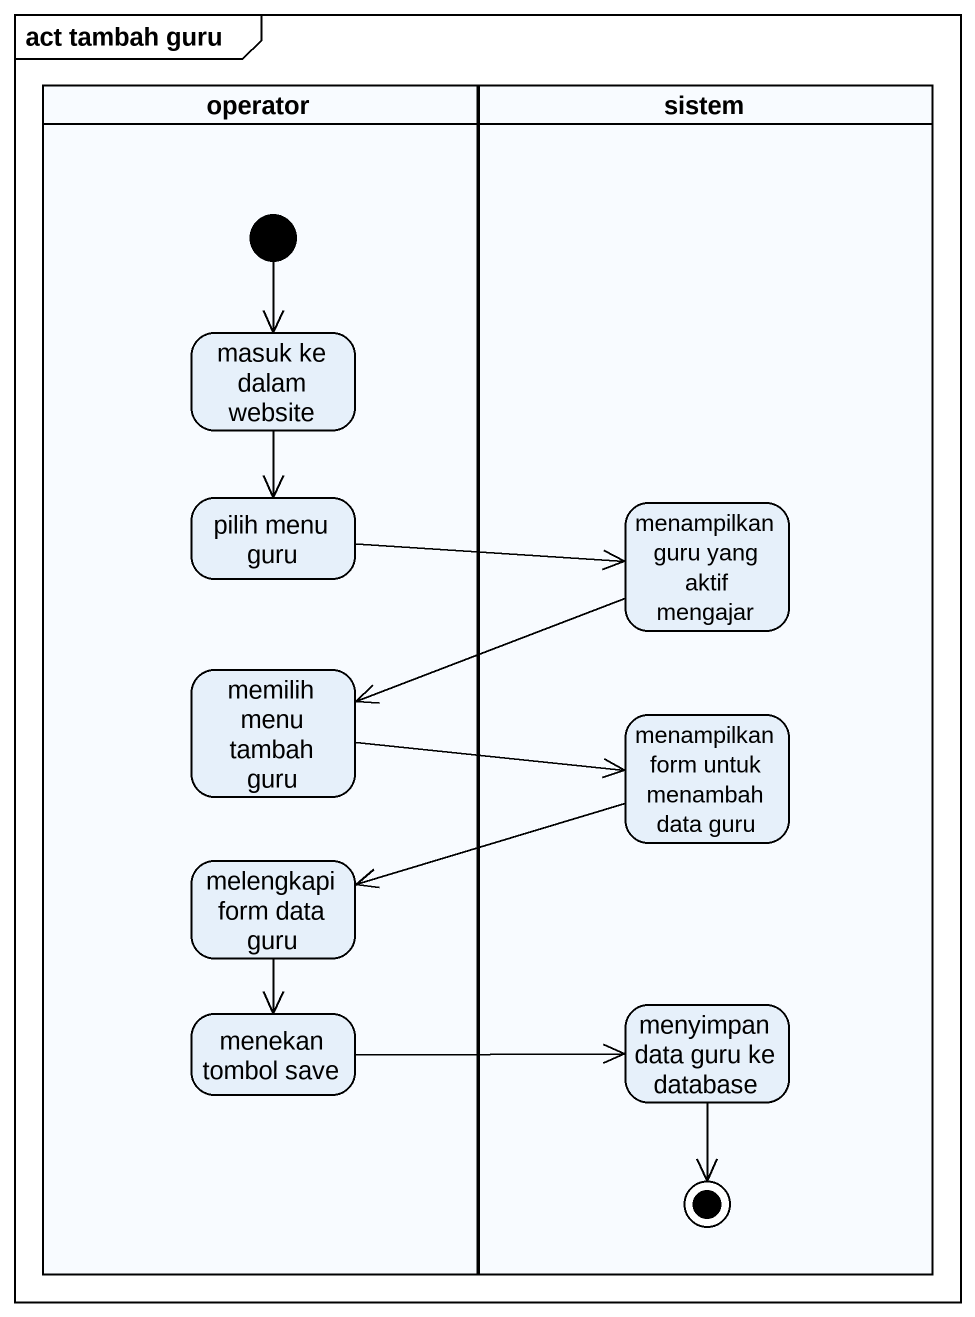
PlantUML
@startuml
mainframe act tambah guru
hide empty description
state operator <<partition>> {
  state "masuk ke dalam website" as masuk_ke_dalam_website
  state "pilih menu guru" as pilih_menu_guru
  state "memilih menu tambah guru" as memilih_menu_tambah_guru
  state "melengkapi form data guru" as melengkapi_form_data_guru
  state "menekan tombol save" as menekan_tombol_save
  [*] --> masuk_ke_dalam_website
}
state sistem <<partition>> {
  state "menampilkan guru yang aktif mengajar" as menampilkan_guru_yang_aktif
  state "menampilkan form untuk menambah data guru" as menampilkan_form_untuk
  state "menyimpan data guru ke database" as menyimpan_data_guru_ke
  menyimpan_data_guru_ke --> [*]
}
masuk_ke_dalam_website --> pilih_menu_guru
pilih_menu_guru -right-> menampilkan_guru_yang_aktif
menampilkan_guru_yang_aktif -left-> memilih_menu_tambah_guru
memilih_menu_tambah_guru -right-> menampilkan_form_untuk
menampilkan_form_untuk -left-> melengkapi_form_data_guru
melengkapi_form_data_guru --> menekan_tombol_save
menekan_tombol_save -right-> menyimpan_data_guru_ke
@enduml
